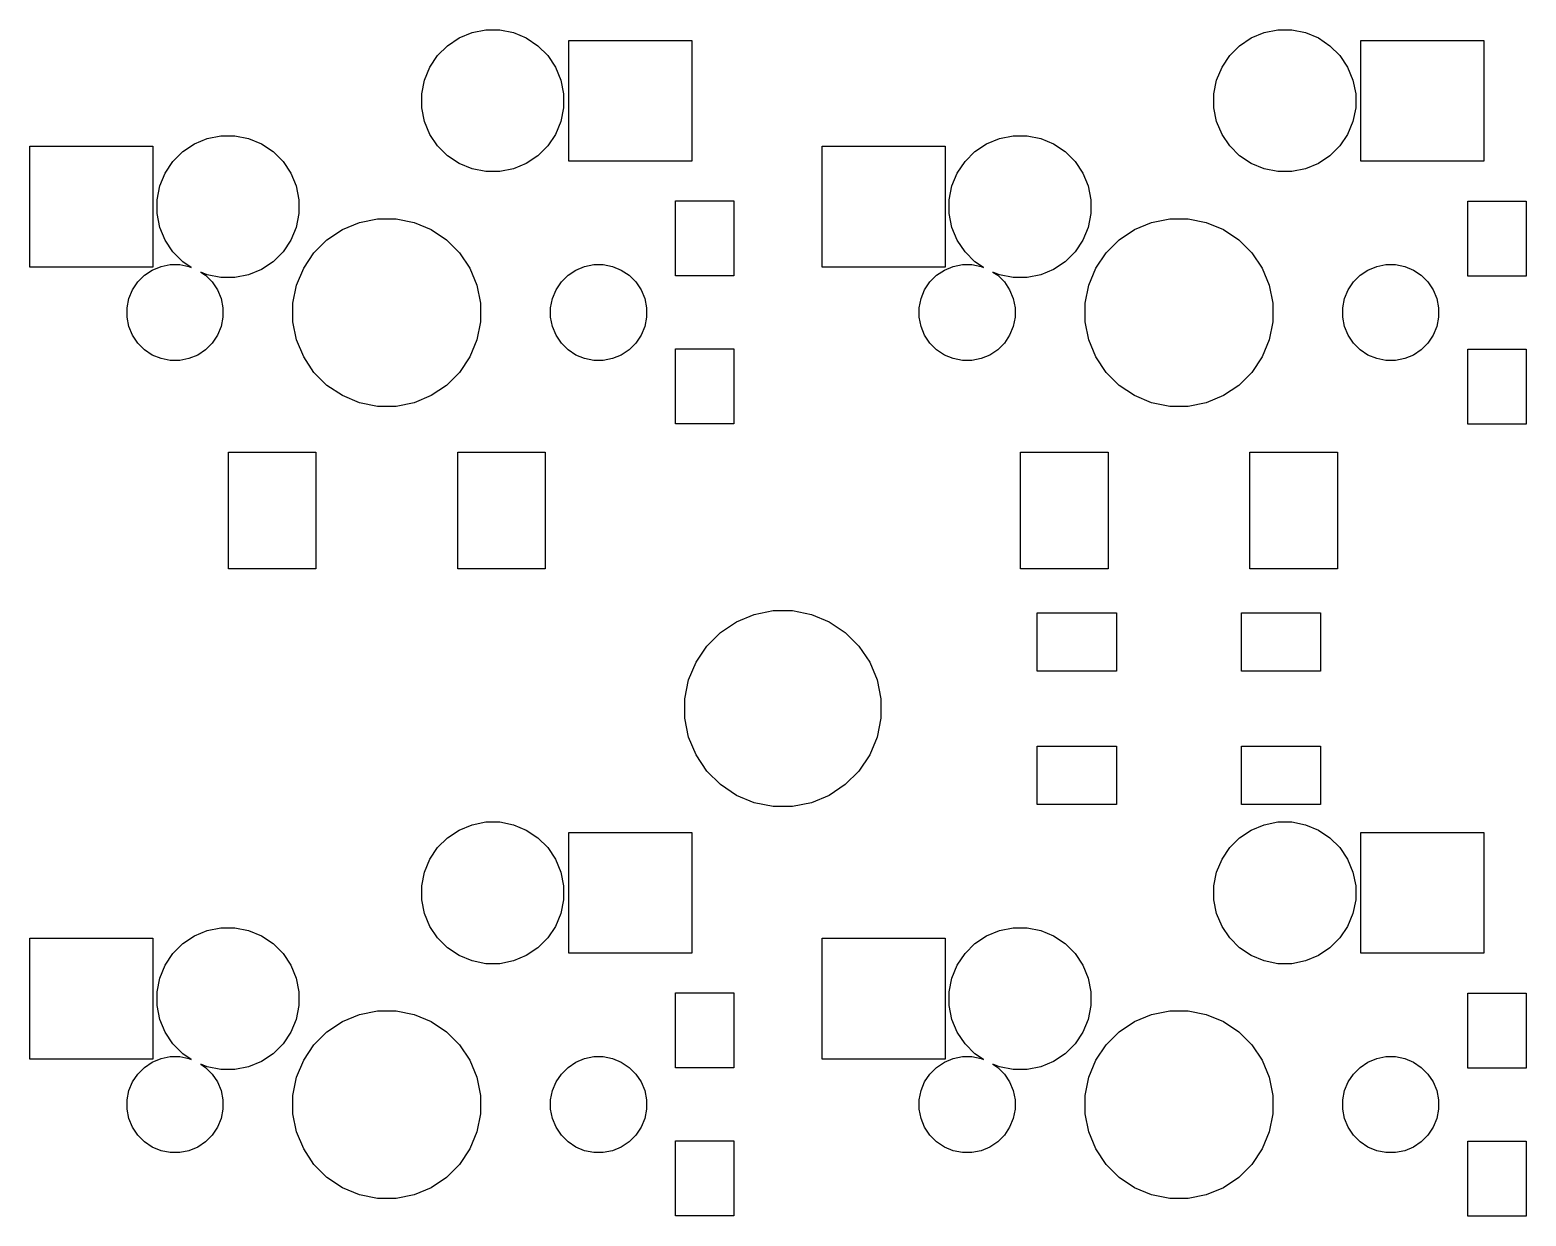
# Model space of a CAD drawing. Extents: x 0.5 to 11.2, y -4 to -0.8.
# Drawn here: x 0.455 to 1.867, y -2.262 to -1.142 of the extents above; entities that cross this region are included whole.
import ezdxf

# ---------------------------------------------------------------- set-up
doc = ezdxf.new("R2010")
doc.units = 0
doc.header["$MEASUREMENT"] = 0
doc.layers.add('BLACK', color=7, linetype='CONTINUOUS')

msp = doc.modelspace()

# ---------------------------------------------------------------- linework, layer by layer
at = {"layer": 'BLACK', "linetype": 'CONTINUOUS'}
for p, q in [((0.859931, -1.14935), (0.872111, -1.1443)), ((0.872111, -1.1443), (0.885042, -1.14173)), ((0.885042, -1.14173), (0.898226, -1.14173)), ((0.898226, -1.14173), (0.911156, -1.1443)), ((0.911156, -1.1443), (0.923337, -1.14935)), ((1.60796, -1.14935), (1.62014, -1.1443)), ((1.62014, -1.1443), (1.63307, -1.14173)), ((1.63307, -1.14173), (1.64626, -1.14173)), ((1.64626, -1.14173), (1.65919, -1.1443)), ((1.65919, -1.1443), (1.67137, -1.14935)), ((0.839647, -1.166), (0.848969, -1.15667)), ((0.848969, -1.15667), (0.859931, -1.14935)), ((0.923337, -1.14935), (0.934299, -1.15667)), ((0.934299, -1.15667), (0.943621, -1.166)), ((0.963563, -1.26575), (0.963563, -1.15157)), ((0.963563, -1.15157), (1.0797, -1.15157)), ((1.0797, -1.15157), (1.0797, -1.26575)), ((1.58768, -1.166), (1.597, -1.15667)), ((1.597, -1.15667), (1.60796, -1.14935)), ((1.67137, -1.14935), (1.68233, -1.15667)), ((1.68233, -1.15667), (1.69165, -1.166)), ((1.71159, -1.26575), (1.71159, -1.15157)), ((1.71159, -1.15157), (1.82774, -1.15157)), ((1.82774, -1.15157), (1.82774, -1.26575)), ((0.832322, -1.17696), (0.839647, -1.166)), ((0.943621, -1.166), (0.950946, -1.17696)), ((1.58035, -1.17696), (1.58768, -1.166)), ((1.69165, -1.166), (1.69898, -1.17696)), ((0.827277, -1.18914), (0.832322, -1.17696)), ((0.950946, -1.17696), (0.955991, -1.18914)), ((1.57531, -1.18914), (1.58035, -1.17696)), ((1.69898, -1.17696), (1.70402, -1.18914)), ((0.824705, -1.20207), (0.827277, -1.18914)), ((0.955991, -1.18914), (0.958563, -1.20207)), ((1.57274, -1.20207), (1.57531, -1.18914)), ((1.70402, -1.18914), (1.70659, -1.20207)), ((0.824705, -1.21525), (0.824705, -1.20207)), ((0.958563, -1.20207), (0.958563, -1.21525)), ((1.57274, -1.21525), (1.57274, -1.20207)), ((1.70659, -1.20207), (1.70659, -1.21525)), ((0.827277, -1.22818), (0.824705, -1.21525)), ((0.832322, -1.24036), (0.827277, -1.22818)), ((0.955991, -1.22818), (0.950946, -1.24036)), ((0.958563, -1.21525), (0.955991, -1.22818)), ((1.57531, -1.22818), (1.57274, -1.21525)), ((1.58035, -1.24036), (1.57531, -1.22818)), ((1.70402, -1.22818), (1.69898, -1.24036)), ((1.70659, -1.21525), (1.70402, -1.22818)), ((0.622111, -1.2443), (0.635042, -1.24173)), ((0.635042, -1.24173), (0.648226, -1.24173)), ((0.648226, -1.24173), (0.661156, -1.2443)), ((0.839647, -1.25133), (0.832322, -1.24036)), ((0.950946, -1.24036), (0.943621, -1.25133)), ((1.37014, -1.2443), (1.38307, -1.24173)), ((1.38307, -1.24173), (1.39626, -1.24173)), ((1.39626, -1.24173), (1.40919, -1.2443)), ((1.58768, -1.25133), (1.58035, -1.24036)), ((1.69898, -1.24036), (1.69165, -1.25133)), ((0.454626, -1.36575), (0.454626, -1.25157)), ((0.454626, -1.25157), (0.570768, -1.25157)), ((0.570768, -1.25157), (0.570768, -1.36575)), ((0.589647, -1.266), (0.598969, -1.25667)), ((0.598969, -1.25667), (0.609931, -1.24935)), ((0.609931, -1.24935), (0.622111, -1.2443)), ((0.661156, -1.2443), (0.673337, -1.24935)), ((0.673337, -1.24935), (0.684299, -1.25667)), ((0.684299, -1.25667), (0.693621, -1.266)), ((0.848969, -1.26065), (0.839647, -1.25133)), ((0.943621, -1.25133), (0.934299, -1.26065)), ((1.20266, -1.36575), (1.20266, -1.25157)), ((1.20266, -1.25157), (1.3188, -1.25157)), ((1.3188, -1.25157), (1.3188, -1.36575)), ((1.33768, -1.266), (1.347, -1.25667)), ((1.347, -1.25667), (1.35796, -1.24935)), ((1.35796, -1.24935), (1.37014, -1.2443)), ((1.40919, -1.2443), (1.42137, -1.24935)), ((1.42137, -1.24935), (1.43233, -1.25667)), ((1.43233, -1.25667), (1.44165, -1.266)), ((1.597, -1.26065), (1.58768, -1.25133)), ((1.69165, -1.25133), (1.68233, -1.26065)), ((0.582322, -1.27696), (0.589647, -1.266)), ((0.693621, -1.266), (0.700946, -1.27696)), ((0.859931, -1.26797), (0.848969, -1.26065)), ((0.872111, -1.27302), (0.859931, -1.26797)), ((0.923337, -1.26797), (0.911156, -1.27302)), ((0.934299, -1.26065), (0.923337, -1.26797)), ((1.0797, -1.26575), (0.963563, -1.26575)), ((1.33035, -1.27696), (1.33768, -1.266)), ((1.44165, -1.266), (1.44898, -1.27696)), ((1.60796, -1.26797), (1.597, -1.26065)), ((1.62014, -1.27302), (1.60796, -1.26797)), ((1.67137, -1.26797), (1.65919, -1.27302)), ((1.68233, -1.26065), (1.67137, -1.26797)), ((1.82774, -1.26575), (1.71159, -1.26575)), ((0.577277, -1.28914), (0.582322, -1.27696)), ((0.700946, -1.27696), (0.705991, -1.28914)), ((0.885042, -1.27559), (0.872111, -1.27302)), ((0.898226, -1.27559), (0.885042, -1.27559)), ((0.911156, -1.27302), (0.898226, -1.27559)), ((1.32531, -1.28914), (1.33035, -1.27696)), ((1.44898, -1.27696), (1.45402, -1.28914)), ((1.63307, -1.27559), (1.62014, -1.27302)), ((1.64626, -1.27559), (1.63307, -1.27559)), ((1.65919, -1.27302), (1.64626, -1.27559)), ((0.574705, -1.30207), (0.577277, -1.28914)), ((0.705991, -1.28914), (0.708563, -1.30207)), ((1.32274, -1.30207), (1.32531, -1.28914)), ((1.45402, -1.28914), (1.45659, -1.30207)), ((0.574705, -1.31525), (0.574705, -1.30207)), ((0.708563, -1.30207), (0.708563, -1.31525)), ((1.06435, -1.37409), (1.06435, -1.30322)), ((1.06435, -1.30322), (1.11947, -1.30322)), ((1.11947, -1.30322), (1.11947, -1.37409)), ((1.32274, -1.31525), (1.32274, -1.30207)), ((1.45659, -1.30207), (1.45659, -1.31525)), ((1.81238, -1.37421), (1.81238, -1.30335)), ((1.81238, -1.30335), (1.8675, -1.30335)), ((1.8675, -1.30335), (1.8675, -1.37421)), ((0.577277, -1.32818), (0.574705, -1.31525)), ((0.708563, -1.31525), (0.705991, -1.32818)), ((0.749674, -1.33016), (0.765795, -1.32348)), ((0.765795, -1.32348), (0.782909, -1.32008)), ((0.782909, -1.32008), (0.800359, -1.32008)), ((0.800359, -1.32008), (0.817472, -1.32348)), ((0.817472, -1.32348), (0.833594, -1.33016)), ((1.32531, -1.32818), (1.32274, -1.31525)), ((1.45659, -1.31525), (1.45402, -1.32818)), ((1.49771, -1.33016), (1.51383, -1.32348)), ((1.51383, -1.32348), (1.53094, -1.32008)), ((1.53094, -1.32008), (1.54839, -1.32008)), ((1.54839, -1.32008), (1.5655, -1.32348)), ((1.5655, -1.32348), (1.58163, -1.33016)), ((0.582322, -1.34036), (0.577277, -1.32818)), ((0.589647, -1.35133), (0.582322, -1.34036)), ((0.700946, -1.34036), (0.693621, -1.35133)), ((0.705991, -1.32818), (0.700946, -1.34036)), ((0.722827, -1.35219), (0.735166, -1.33985)), ((0.735166, -1.33985), (0.749674, -1.33016)), ((0.833594, -1.33016), (0.848102, -1.33985)), ((0.848102, -1.33985), (0.860441, -1.35219)), ((1.33035, -1.34036), (1.32531, -1.32818)), ((1.33768, -1.35133), (1.33035, -1.34036)), ((1.44898, -1.34036), (1.44165, -1.35133)), ((1.45402, -1.32818), (1.44898, -1.34036)), ((1.47086, -1.35219), (1.4832, -1.33985)), ((1.4832, -1.33985), (1.49771, -1.33016)), ((1.58163, -1.33016), (1.59613, -1.33985)), ((1.59613, -1.33985), (1.60847, -1.35219)), ((0.598969, -1.36065), (0.589647, -1.35133)), ((0.693621, -1.35133), (0.684299, -1.36065)), ((0.713133, -1.3667), (0.722827, -1.35219)), ((0.860441, -1.35219), (0.870135, -1.3667)), ((1.347, -1.36065), (1.33768, -1.35133)), ((1.44165, -1.35133), (1.43233, -1.36065)), ((1.46116, -1.3667), (1.47086, -1.35219)), ((1.60847, -1.35219), (1.61817, -1.3667)), ((0.570768, -1.36575), (0.454626, -1.36575)), ((0.562772, -1.37349), (0.570188, -1.36854)), ((0.570188, -1.36854), (0.578427, -1.36513)), ((0.578427, -1.36513), (0.587175, -1.36339)), ((0.587175, -1.36339), (0.596093, -1.36339)), ((0.596093, -1.36339), (0.60484, -1.36513)), ((0.607022, -1.36603), (0.598969, -1.36065)), ((0.60484, -1.36513), (0.607022, -1.36603)), ((0.622111, -1.37302), (0.615989, -1.37048)), ((0.615989, -1.37048), (0.620495, -1.37349)), ((0.673337, -1.36797), (0.661156, -1.37302)), ((0.684299, -1.36065), (0.673337, -1.36797)), ((0.706455, -1.38282), (0.713133, -1.3667)), ((0.870135, -1.3667), (0.876812, -1.38282)), ((0.962772, -1.37349), (0.970188, -1.36854)), ((0.970188, -1.36854), (0.978427, -1.36513)), ((0.978427, -1.36513), (0.987175, -1.36339)), ((0.987175, -1.36339), (0.996093, -1.36339)), ((0.996093, -1.36339), (1.00484, -1.36513)), ((1.00484, -1.36513), (1.01308, -1.36854)), ((1.01308, -1.36854), (1.0205, -1.37349)), ((1.3188, -1.36575), (1.20266, -1.36575)), ((1.3108, -1.37349), (1.31822, -1.36854)), ((1.31822, -1.36854), (1.32646, -1.36513)), ((1.32646, -1.36513), (1.33521, -1.36339)), ((1.33521, -1.36339), (1.34412, -1.36339)), ((1.34412, -1.36339), (1.35287, -1.36513)), ((1.35505, -1.36603), (1.347, -1.36065)), ((1.35287, -1.36513), (1.35505, -1.36603)), ((1.37014, -1.37302), (1.36402, -1.37048)), ((1.36402, -1.37048), (1.36853, -1.37349)), ((1.42137, -1.36797), (1.40919, -1.37302)), ((1.43233, -1.36065), (1.42137, -1.36797)), ((1.45449, -1.38282), (1.46116, -1.3667)), ((1.61817, -1.3667), (1.62484, -1.38282)), ((1.7108, -1.37349), (1.71822, -1.36854)), ((1.71822, -1.36854), (1.72646, -1.36513)), ((1.72646, -1.36513), (1.73521, -1.36339)), ((1.73521, -1.36339), (1.74412, -1.36339)), ((1.74412, -1.36339), (1.75287, -1.36513)), ((1.75287, -1.36513), (1.76111, -1.36854)), ((1.76111, -1.36854), (1.76853, -1.37349)), ((0.551511, -1.38722), (0.556466, -1.3798)), ((0.556466, -1.3798), (0.562772, -1.37349)), ((0.620495, -1.37349), (0.626802, -1.3798)), ((0.635042, -1.37559), (0.622111, -1.37302)), ((0.626802, -1.3798), (0.631757, -1.38722)), ((0.648226, -1.37559), (0.635042, -1.37559)), ((0.661156, -1.37302), (0.648226, -1.37559)), ((0.703051, -1.39994), (0.706455, -1.38282)), ((0.876812, -1.38282), (0.880217, -1.39994)), ((0.951511, -1.38722), (0.956466, -1.3798)), ((0.956466, -1.3798), (0.962772, -1.37349)), ((1.0205, -1.37349), (1.0268, -1.3798)), ((1.0268, -1.3798), (1.03176, -1.38722)), ((1.11947, -1.37409), (1.06435, -1.37409)), ((1.29954, -1.38722), (1.3045, -1.3798)), ((1.3045, -1.3798), (1.3108, -1.37349)), ((1.36853, -1.37349), (1.37483, -1.3798)), ((1.38307, -1.37559), (1.37014, -1.37302)), ((1.37483, -1.3798), (1.37979, -1.38722)), ((1.39626, -1.37559), (1.38307, -1.37559)), ((1.40919, -1.37302), (1.39626, -1.37559)), ((1.45108, -1.39994), (1.45449, -1.38282)), ((1.62484, -1.38282), (1.62825, -1.39994)), ((1.69954, -1.38722), (1.7045, -1.3798)), ((1.7045, -1.3798), (1.7108, -1.37349)), ((1.76853, -1.37349), (1.77483, -1.3798)), ((1.77483, -1.3798), (1.77979, -1.38722)), ((1.8675, -1.37421), (1.81238, -1.37421)), ((0.546358, -1.4042), (0.548098, -1.39545)), ((0.548098, -1.39545), (0.551511, -1.38722)), ((0.631757, -1.38722), (0.63517, -1.39545)), ((0.63517, -1.39545), (0.636909, -1.4042)), ((0.946358, -1.4042), (0.948098, -1.39545)), ((0.948098, -1.39545), (0.951511, -1.38722)), ((1.03176, -1.38722), (1.03517, -1.39545)), ((1.03517, -1.39545), (1.03691, -1.4042)), ((1.29439, -1.4042), (1.29613, -1.39545)), ((1.29613, -1.39545), (1.29954, -1.38722)), ((1.37979, -1.38722), (1.3832, -1.39545)), ((1.3832, -1.39545), (1.38494, -1.4042)), ((1.69439, -1.4042), (1.69613, -1.39545)), ((1.69613, -1.39545), (1.69954, -1.38722)), ((1.77979, -1.38722), (1.7832, -1.39545)), ((1.7832, -1.39545), (1.78494, -1.4042)), ((0.546358, -1.41312), (0.546358, -1.4042)), ((0.636909, -1.4042), (0.636909, -1.41312)), ((0.703051, -1.41739), (0.703051, -1.39994)), ((0.880217, -1.39994), (0.880217, -1.41739)), ((0.946358, -1.41312), (0.946358, -1.4042)), ((1.03691, -1.4042), (1.03691, -1.41312)), ((1.29439, -1.41312), (1.29439, -1.4042)), ((1.38494, -1.4042), (1.38494, -1.41312)), ((1.45108, -1.41739), (1.45108, -1.39994)), ((1.62825, -1.39994), (1.62825, -1.41739)), ((1.69439, -1.41312), (1.69439, -1.4042)), ((1.78494, -1.4042), (1.78494, -1.41312)), ((0.548098, -1.42187), (0.546358, -1.41312)), ((0.551511, -1.43011), (0.548098, -1.42187)), ((0.63517, -1.42187), (0.631757, -1.43011)), ((0.636909, -1.41312), (0.63517, -1.42187)), ((0.706455, -1.4345), (0.703051, -1.41739)), ((0.880217, -1.41739), (0.876812, -1.4345)), ((0.948098, -1.42187), (0.946358, -1.41312)), ((0.951511, -1.43011), (0.948098, -1.42187)), ((1.03517, -1.42187), (1.03176, -1.43011)), ((1.03691, -1.41312), (1.03517, -1.42187)), ((1.29613, -1.42187), (1.29439, -1.41312)), ((1.29954, -1.43011), (1.29613, -1.42187)), ((1.3832, -1.42187), (1.37979, -1.43011)), ((1.38494, -1.41312), (1.3832, -1.42187)), ((1.45449, -1.4345), (1.45108, -1.41739)), ((1.62825, -1.41739), (1.62484, -1.4345)), ((1.69613, -1.42187), (1.69439, -1.41312)), ((1.69954, -1.43011), (1.69613, -1.42187)), ((1.7832, -1.42187), (1.77979, -1.43011)), ((1.78494, -1.41312), (1.7832, -1.42187)), ((0.556466, -1.43752), (0.551511, -1.43011)), ((0.562772, -1.44383), (0.556466, -1.43752)), ((0.626802, -1.43752), (0.620495, -1.44383)), ((0.631757, -1.43011), (0.626802, -1.43752)), ((0.713133, -1.45062), (0.706455, -1.4345)), ((0.876812, -1.4345), (0.870135, -1.45062)), ((0.956466, -1.43752), (0.951511, -1.43011)), ((0.962772, -1.44383), (0.956466, -1.43752)), ((1.0268, -1.43752), (1.0205, -1.44383)), ((1.03176, -1.43011), (1.0268, -1.43752)), ((1.3045, -1.43752), (1.29954, -1.43011)), ((1.3108, -1.44383), (1.3045, -1.43752)), ((1.37483, -1.43752), (1.36853, -1.44383)), ((1.37979, -1.43011), (1.37483, -1.43752)), ((1.46116, -1.45062), (1.45449, -1.4345)), ((1.62484, -1.4345), (1.61817, -1.45062)), ((1.7045, -1.43752), (1.69954, -1.43011)), ((1.7108, -1.44383), (1.7045, -1.43752)), ((1.77483, -1.43752), (1.76853, -1.44383)), ((1.77979, -1.43011), (1.77483, -1.43752)), ((0.570188, -1.44878), (0.562772, -1.44383)), ((0.578427, -1.4522), (0.570188, -1.44878)), ((0.587175, -1.45394), (0.578427, -1.4522)), ((0.596093, -1.45394), (0.587175, -1.45394)), ((0.60484, -1.4522), (0.596093, -1.45394)), ((0.61308, -1.44878), (0.60484, -1.4522)), ((0.620495, -1.44383), (0.61308, -1.44878)), ((0.722827, -1.46513), (0.713133, -1.45062)), ((0.870135, -1.45062), (0.860441, -1.46513)), ((0.970188, -1.44878), (0.962772, -1.44383)), ((0.978427, -1.4522), (0.970188, -1.44878)), ((0.987175, -1.45394), (0.978427, -1.4522)), ((0.996093, -1.45394), (0.987175, -1.45394)), ((1.00484, -1.4522), (0.996093, -1.45394)), ((1.01308, -1.44878), (1.00484, -1.4522)), ((1.0205, -1.44383), (1.01308, -1.44878)), ((1.06435, -1.51385), (1.06435, -1.44299)), ((1.06435, -1.44299), (1.11947, -1.44299)), ((1.11947, -1.44299), (1.11947, -1.51385)), ((1.31822, -1.44878), (1.3108, -1.44383)), ((1.32646, -1.4522), (1.31822, -1.44878)), ((1.33521, -1.45394), (1.32646, -1.4522)), ((1.34412, -1.45394), (1.33521, -1.45394)), ((1.35287, -1.4522), (1.34412, -1.45394)), ((1.36111, -1.44878), (1.35287, -1.4522)), ((1.36853, -1.44383), (1.36111, -1.44878)), ((1.47086, -1.46513), (1.46116, -1.45062)), ((1.61817, -1.45062), (1.60847, -1.46513)), ((1.71822, -1.44878), (1.7108, -1.44383)), ((1.72646, -1.4522), (1.71822, -1.44878)), ((1.73521, -1.45394), (1.72646, -1.4522)), ((1.74412, -1.45394), (1.73521, -1.45394)), ((1.75287, -1.4522), (1.74412, -1.45394)), ((1.76111, -1.44878), (1.75287, -1.4522)), ((1.76853, -1.44383), (1.76111, -1.44878)), ((1.81238, -1.51398), (1.81238, -1.44311)), ((1.81238, -1.44311), (1.8675, -1.44311)), ((1.8675, -1.44311), (1.8675, -1.51398)), ((0.735166, -1.47747), (0.722827, -1.46513)), ((0.860441, -1.46513), (0.848102, -1.47747)), ((1.4832, -1.47747), (1.47086, -1.46513)), ((1.60847, -1.46513), (1.59613, -1.47747)), ((0.749674, -1.48716), (0.735166, -1.47747)), ((0.848102, -1.47747), (0.833594, -1.48716)), ((1.49771, -1.48716), (1.4832, -1.47747)), ((1.59613, -1.47747), (1.58163, -1.48716)), ((0.765795, -1.49384), (0.749674, -1.48716)), ((0.782909, -1.49724), (0.765795, -1.49384)), ((0.800359, -1.49724), (0.782909, -1.49724)), ((0.817472, -1.49384), (0.800359, -1.49724)), ((0.833594, -1.48716), (0.817472, -1.49384)), ((1.51383, -1.49384), (1.49771, -1.48716)), ((1.53094, -1.49724), (1.51383, -1.49384)), ((1.54839, -1.49724), (1.53094, -1.49724)), ((1.5655, -1.49384), (1.54839, -1.49724)), ((1.58163, -1.48716), (1.5655, -1.49384)), ((1.11947, -1.51385), (1.06435, -1.51385)), ((1.8675, -1.51398), (1.81238, -1.51398)), ((0.642028, -1.65079), (0.642028, -1.54055)), ((0.642028, -1.54055), (0.724705, -1.54055)), ((0.724705, -1.54055), (0.724705, -1.65079)), ((0.858563, -1.65079), (0.858563, -1.54055)), ((0.858563, -1.54055), (0.94124, -1.54055)), ((0.94124, -1.54055), (0.94124, -1.65079)), ((1.39006, -1.65079), (1.39006, -1.54055)), ((1.39006, -1.54055), (1.47274, -1.54055)), ((1.47274, -1.54055), (1.47274, -1.65079)), ((1.60659, -1.65079), (1.60659, -1.54055)), ((1.60659, -1.54055), (1.68927, -1.54055)), ((1.68927, -1.54055), (1.68927, -1.65079)), ((0.724705, -1.65079), (0.642028, -1.65079)), ((0.94124, -1.65079), (0.858563, -1.65079)), ((1.47274, -1.65079), (1.39006, -1.65079)), ((1.68927, -1.65079), (1.60659, -1.65079)), ((1.12183, -1.70069), (1.13866, -1.69371)), ((1.13866, -1.69371), (1.15654, -1.69016)), ((1.15654, -1.69016), (1.17476, -1.69016)), ((1.17476, -1.69016), (1.19264, -1.69371)), ((1.19264, -1.69371), (1.20947, -1.70069)), ((1.40581, -1.74724), (1.40581, -1.69213)), ((1.40581, -1.69213), (1.48061, -1.69213)), ((1.48061, -1.69213), (1.48061, -1.74724)), ((1.59872, -1.74724), (1.59872, -1.69213)), ((1.59872, -1.69213), (1.67352, -1.69213)), ((1.67352, -1.69213), (1.67352, -1.74724)), ((1.10667, -1.71081), (1.12183, -1.70069)), ((1.20947, -1.70069), (1.22463, -1.71081)), ((1.08366, -1.73885), (1.09378, -1.7237)), ((1.09378, -1.7237), (1.10667, -1.71081)), ((1.22463, -1.71081), (1.23751, -1.7237)), ((1.23751, -1.7237), (1.24764, -1.73885)), ((1.07669, -1.75569), (1.08366, -1.73885)), ((1.24764, -1.73885), (1.25461, -1.75569)), ((1.48061, -1.74724), (1.40581, -1.74724)), ((1.67352, -1.74724), (1.59872, -1.74724)), ((1.07313, -1.77356), (1.07669, -1.75569)), ((1.25461, -1.75569), (1.25817, -1.77356)), ((1.07313, -1.79179), (1.07313, -1.77356)), ((1.25817, -1.77356), (1.25817, -1.79179)), ((1.07669, -1.80966), (1.07313, -1.79179)), ((1.25817, -1.79179), (1.25461, -1.80966)), ((1.08366, -1.8265), (1.07669, -1.80966)), ((1.25461, -1.80966), (1.24764, -1.8265)), ((1.40581, -1.87323), (1.40581, -1.81811)), ((1.40581, -1.81811), (1.48061, -1.81811)), ((1.48061, -1.81811), (1.48061, -1.87323)), ((1.59872, -1.87323), (1.59872, -1.81811)), ((1.59872, -1.81811), (1.67352, -1.81811)), ((1.67352, -1.81811), (1.67352, -1.87323)), ((1.09378, -1.84166), (1.08366, -1.8265)), ((1.24764, -1.8265), (1.23751, -1.84166)), ((1.10667, -1.85454), (1.09378, -1.84166)), ((1.23751, -1.84166), (1.22463, -1.85454)), ((1.12183, -1.86467), (1.10667, -1.85454)), ((1.13866, -1.87164), (1.12183, -1.86467)), ((1.20947, -1.86467), (1.19264, -1.87164)), ((1.22463, -1.85454), (1.20947, -1.86467)), ((1.15654, -1.8752), (1.13866, -1.87164)), ((1.17476, -1.8752), (1.15654, -1.8752)), ((1.19264, -1.87164), (1.17476, -1.8752)), ((1.48061, -1.87323), (1.40581, -1.87323)), ((1.67352, -1.87323), (1.59872, -1.87323)), ((0.859931, -1.89738), (0.872111, -1.89234)), ((0.872111, -1.89234), (0.885042, -1.88976)), ((0.885042, -1.88976), (0.898226, -1.88976)), ((0.898226, -1.88976), (0.911156, -1.89234)), ((0.911156, -1.89234), (0.923337, -1.89738)), ((1.60796, -1.89738), (1.62014, -1.89234)), ((1.62014, -1.89234), (1.63307, -1.88976)), ((1.63307, -1.88976), (1.64626, -1.88976)), ((1.64626, -1.88976), (1.65919, -1.89234)), ((1.65919, -1.89234), (1.67137, -1.89738)), ((0.839647, -1.91403), (0.848969, -1.90471)), ((0.848969, -1.90471), (0.859931, -1.89738)), ((0.923337, -1.89738), (0.934299, -1.90471)), ((0.934299, -1.90471), (0.943621, -1.91403)), ((0.963563, -2.01378), (0.963563, -1.89961)), ((0.963563, -1.89961), (1.0797, -1.89961)), ((1.0797, -1.89961), (1.0797, -2.01378)), ((1.58768, -1.91403), (1.597, -1.90471)), ((1.597, -1.90471), (1.60796, -1.89738)), ((1.67137, -1.89738), (1.68233, -1.90471)), ((1.68233, -1.90471), (1.69165, -1.91403)), ((1.71159, -2.01378), (1.71159, -1.89961)), ((1.71159, -1.89961), (1.82774, -1.89961)), ((1.82774, -1.89961), (1.82774, -2.01378)), ((0.832322, -1.92499), (0.839647, -1.91403)), ((0.943621, -1.91403), (0.950946, -1.92499)), ((1.58035, -1.92499), (1.58768, -1.91403)), ((1.69165, -1.91403), (1.69898, -1.92499)), ((0.827277, -1.93717), (0.832322, -1.92499)), ((0.950946, -1.92499), (0.955991, -1.93717)), ((1.57531, -1.93717), (1.58035, -1.92499)), ((1.69898, -1.92499), (1.70402, -1.93717)), ((0.824705, -1.9501), (0.827277, -1.93717)), ((0.955991, -1.93717), (0.958563, -1.9501)), ((1.57274, -1.9501), (1.57531, -1.93717)), ((1.70402, -1.93717), (1.70659, -1.9501)), ((0.824705, -1.96328), (0.824705, -1.9501)), ((0.827277, -1.97622), (0.824705, -1.96328)), ((0.958563, -1.96328), (0.955991, -1.97622)), ((0.958563, -1.9501), (0.958563, -1.96328)), ((1.57274, -1.96328), (1.57274, -1.9501)), ((1.57531, -1.97622), (1.57274, -1.96328)), ((1.70659, -1.96328), (1.70402, -1.97622)), ((1.70659, -1.9501), (1.70659, -1.96328)), ((0.832322, -1.9884), (0.827277, -1.97622)), ((0.955991, -1.97622), (0.950946, -1.9884)), ((1.58035, -1.9884), (1.57531, -1.97622)), ((1.70402, -1.97622), (1.69898, -1.9884)), ((0.622111, -1.99234), (0.635042, -1.98976)), ((0.635042, -1.98976), (0.648226, -1.98976)), ((0.648226, -1.98976), (0.661156, -1.99234)), ((0.839647, -1.99936), (0.832322, -1.9884)), ((0.950946, -1.9884), (0.943621, -1.99936)), ((1.37014, -1.99234), (1.38307, -1.98976)), ((1.38307, -1.98976), (1.39626, -1.98976)), ((1.39626, -1.98976), (1.40919, -1.99234)), ((1.58768, -1.99936), (1.58035, -1.9884)), ((1.69898, -1.9884), (1.69165, -1.99936)), ((0.454626, -2.11378), (0.454626, -1.99961)), ((0.454626, -1.99961), (0.570768, -1.99961)), ((0.570768, -1.99961), (0.570768, -2.11378)), ((0.589647, -2.01403), (0.598969, -2.00471)), ((0.598969, -2.00471), (0.609931, -1.99738)), ((0.609931, -1.99738), (0.622111, -1.99234)), ((0.661156, -1.99234), (0.673337, -1.99738)), ((0.673337, -1.99738), (0.684299, -2.00471)), ((0.684299, -2.00471), (0.693621, -2.01403)), ((0.848969, -2.00868), (0.839647, -1.99936)), ((0.943621, -1.99936), (0.934299, -2.00868)), ((1.20266, -2.11378), (1.20266, -1.99961)), ((1.20266, -1.99961), (1.3188, -1.99961)), ((1.3188, -1.99961), (1.3188, -2.11378)), ((1.33768, -2.01403), (1.347, -2.00471)), ((1.347, -2.00471), (1.35796, -1.99738)), ((1.35796, -1.99738), (1.37014, -1.99234)), ((1.40919, -1.99234), (1.42137, -1.99738)), ((1.42137, -1.99738), (1.43233, -2.00471)), ((1.43233, -2.00471), (1.44165, -2.01403)), ((1.597, -2.00868), (1.58768, -1.99936)), ((1.69165, -1.99936), (1.68233, -2.00868)), ((0.582322, -2.02499), (0.589647, -2.01403)), ((0.693621, -2.01403), (0.700946, -2.02499)), ((0.859931, -2.016), (0.848969, -2.00868)), ((0.872111, -2.02105), (0.859931, -2.016)), ((0.923337, -2.016), (0.911156, -2.02105)), ((0.934299, -2.00868), (0.923337, -2.016)), ((1.0797, -2.01378), (0.963563, -2.01378)), ((1.33035, -2.02499), (1.33768, -2.01403)), ((1.44165, -2.01403), (1.44898, -2.02499)), ((1.60796, -2.016), (1.597, -2.00868)), ((1.62014, -2.02105), (1.60796, -2.016)), ((1.67137, -2.016), (1.65919, -2.02105)), ((1.68233, -2.00868), (1.67137, -2.016)), ((1.82774, -2.01378), (1.71159, -2.01378)), ((0.577277, -2.03717), (0.582322, -2.02499)), ((0.700946, -2.02499), (0.705991, -2.03717)), ((0.885042, -2.02362), (0.872111, -2.02105)), ((0.898226, -2.02362), (0.885042, -2.02362)), ((0.911156, -2.02105), (0.898226, -2.02362)), ((1.32531, -2.03717), (1.33035, -2.02499)), ((1.44898, -2.02499), (1.45402, -2.03717)), ((1.63307, -2.02362), (1.62014, -2.02105)), ((1.64626, -2.02362), (1.63307, -2.02362)), ((1.65919, -2.02105), (1.64626, -2.02362)), ((0.574705, -2.0501), (0.577277, -2.03717)), ((0.705991, -2.03717), (0.708563, -2.0501)), ((1.32274, -2.0501), (1.32531, -2.03717)), ((1.45402, -2.03717), (1.45659, -2.0501)), ((0.574705, -2.06328), (0.574705, -2.0501)), ((0.708563, -2.0501), (0.708563, -2.06328)), ((1.06435, -2.12212), (1.06435, -2.05125)), ((1.06435, -2.05125), (1.11947, -2.05125)), ((1.11947, -2.05125), (1.11947, -2.12212)), ((1.32274, -2.06328), (1.32274, -2.0501)), ((1.45659, -2.0501), (1.45659, -2.06328)), ((1.81238, -2.12224), (1.81238, -2.05138)), ((1.81238, -2.05138), (1.8675, -2.05138)), ((1.8675, -2.05138), (1.8675, -2.12224)), ((0.577277, -2.07622), (0.574705, -2.06328)), ((0.582322, -2.0884), (0.577277, -2.07622)), ((0.705991, -2.07622), (0.700946, -2.0884)), ((0.708563, -2.06328), (0.705991, -2.07622)), ((0.749674, -2.07819), (0.765795, -2.07151)), ((0.765795, -2.07151), (0.782909, -2.06811)), ((0.782909, -2.06811), (0.800359, -2.06811)), ((0.800359, -2.06811), (0.817472, -2.07151)), ((0.817472, -2.07151), (0.833594, -2.07819)), ((1.32531, -2.07622), (1.32274, -2.06328)), ((1.33035, -2.0884), (1.32531, -2.07622)), ((1.45402, -2.07622), (1.44898, -2.0884)), ((1.45659, -2.06328), (1.45402, -2.07622)), ((1.49771, -2.07819), (1.51383, -2.07151)), ((1.51383, -2.07151), (1.53094, -2.06811)), ((1.53094, -2.06811), (1.54839, -2.06811)), ((1.54839, -2.06811), (1.5655, -2.07151)), ((1.5655, -2.07151), (1.58163, -2.07819)), ((0.589647, -2.09936), (0.582322, -2.0884)), ((0.700946, -2.0884), (0.693621, -2.09936)), ((0.722827, -2.10022), (0.735166, -2.08789)), ((0.735166, -2.08789), (0.749674, -2.07819)), ((0.833594, -2.07819), (0.848102, -2.08789)), ((0.848102, -2.08789), (0.860441, -2.10022)), ((1.33768, -2.09936), (1.33035, -2.0884)), ((1.44898, -2.0884), (1.44165, -2.09936)), ((1.47086, -2.10022), (1.4832, -2.08789)), ((1.4832, -2.08789), (1.49771, -2.07819)), ((1.58163, -2.07819), (1.59613, -2.08789)), ((1.59613, -2.08789), (1.60847, -2.10022)), ((0.598969, -2.10868), (0.589647, -2.09936)), ((0.693621, -2.09936), (0.684299, -2.10868)), ((0.713133, -2.11473), (0.722827, -2.10022)), ((0.860441, -2.10022), (0.870135, -2.11473)), ((1.347, -2.10868), (1.33768, -2.09936)), ((1.44165, -2.09936), (1.43233, -2.10868)), ((1.46116, -2.11473), (1.47086, -2.10022)), ((1.60847, -2.10022), (1.61817, -2.11473)), ((0.570768, -2.11378), (0.454626, -2.11378)), ((0.562772, -2.12153), (0.570188, -2.11657)), ((0.570188, -2.11657), (0.578427, -2.11316)), ((0.578427, -2.11316), (0.587175, -2.11142)), ((0.587175, -2.11142), (0.596093, -2.11142)), ((0.596093, -2.11142), (0.60484, -2.11316)), ((0.607022, -2.11406), (0.598969, -2.10868)), ((0.60484, -2.11316), (0.607022, -2.11406)), ((0.622111, -2.12105), (0.615989, -2.11851)), ((0.615989, -2.11851), (0.620495, -2.12153)), ((0.673337, -2.116), (0.661156, -2.12105)), ((0.684299, -2.10868), (0.673337, -2.116)), ((0.706455, -2.13085), (0.713133, -2.11473)), ((0.870135, -2.11473), (0.876812, -2.13085)), ((0.962772, -2.12153), (0.970188, -2.11657)), ((0.970188, -2.11657), (0.978427, -2.11316)), ((0.978427, -2.11316), (0.987175, -2.11142)), ((0.987175, -2.11142), (0.996093, -2.11142)), ((0.996093, -2.11142), (1.00484, -2.11316)), ((1.00484, -2.11316), (1.01308, -2.11657)), ((1.01308, -2.11657), (1.0205, -2.12153)), ((1.3188, -2.11378), (1.20266, -2.11378)), ((1.3108, -2.12153), (1.31822, -2.11657)), ((1.31822, -2.11657), (1.32646, -2.11316)), ((1.32646, -2.11316), (1.33521, -2.11142)), ((1.33521, -2.11142), (1.34412, -2.11142)), ((1.34412, -2.11142), (1.35287, -2.11316)), ((1.35505, -2.11406), (1.347, -2.10868)), ((1.35287, -2.11316), (1.35505, -2.11406)), ((1.37014, -2.12105), (1.36402, -2.11851)), ((1.36402, -2.11851), (1.36853, -2.12153)), ((1.42137, -2.116), (1.40919, -2.12105)), ((1.43233, -2.10868), (1.42137, -2.116)), ((1.45449, -2.13085), (1.46116, -2.11473)), ((1.61817, -2.11473), (1.62484, -2.13085)), ((1.7108, -2.12153), (1.71822, -2.11657)), ((1.71822, -2.11657), (1.72646, -2.11316)), ((1.72646, -2.11316), (1.73521, -2.11142)), ((1.73521, -2.11142), (1.74412, -2.11142)), ((1.74412, -2.11142), (1.75287, -2.11316)), ((1.75287, -2.11316), (1.76111, -2.11657)), ((1.76111, -2.11657), (1.76853, -2.12153)), ((0.551511, -2.13525), (0.556466, -2.12783)), ((0.556466, -2.12783), (0.562772, -2.12153)), ((0.620495, -2.12153), (0.626802, -2.12783)), ((0.635042, -2.12362), (0.622111, -2.12105)), ((0.626802, -2.12783), (0.631757, -2.13525)), ((0.648226, -2.12362), (0.635042, -2.12362)), ((0.661156, -2.12105), (0.648226, -2.12362)), ((0.703051, -2.14797), (0.706455, -2.13085)), ((0.876812, -2.13085), (0.880217, -2.14797)), ((0.951511, -2.13525), (0.956466, -2.12783)), ((0.956466, -2.12783), (0.962772, -2.12153)), ((1.0205, -2.12153), (1.0268, -2.12783)), ((1.0268, -2.12783), (1.03176, -2.13525)), ((1.11947, -2.12212), (1.06435, -2.12212)), ((1.29954, -2.13525), (1.3045, -2.12783)), ((1.3045, -2.12783), (1.3108, -2.12153)), ((1.36853, -2.12153), (1.37483, -2.12783)), ((1.38307, -2.12362), (1.37014, -2.12105)), ((1.37483, -2.12783), (1.37979, -2.13525)), ((1.39626, -2.12362), (1.38307, -2.12362)), ((1.40919, -2.12105), (1.39626, -2.12362)), ((1.45108, -2.14797), (1.45449, -2.13085)), ((1.62484, -2.13085), (1.62825, -2.14797)), ((1.69954, -2.13525), (1.7045, -2.12783)), ((1.7045, -2.12783), (1.7108, -2.12153)), ((1.76853, -2.12153), (1.77483, -2.12783)), ((1.77483, -2.12783), (1.77979, -2.13525)), ((1.8675, -2.12224), (1.81238, -2.12224)), ((0.546358, -2.15223), (0.548098, -2.14349)), ((0.548098, -2.14349), (0.551511, -2.13525)), ((0.631757, -2.13525), (0.63517, -2.14349)), ((0.63517, -2.14349), (0.636909, -2.15223)), ((0.946358, -2.15223), (0.948098, -2.14349)), ((0.948098, -2.14349), (0.951511, -2.13525)), ((1.03176, -2.13525), (1.03517, -2.14349)), ((1.03517, -2.14349), (1.03691, -2.15223)), ((1.29439, -2.15223), (1.29613, -2.14349)), ((1.29613, -2.14349), (1.29954, -2.13525)), ((1.37979, -2.13525), (1.3832, -2.14349)), ((1.3832, -2.14349), (1.38494, -2.15223)), ((1.69439, -2.15223), (1.69613, -2.14349)), ((1.69613, -2.14349), (1.69954, -2.13525)), ((1.77979, -2.13525), (1.7832, -2.14349)), ((1.7832, -2.14349), (1.78494, -2.15223)), ((0.546358, -2.16115), (0.546358, -2.15223)), ((0.548098, -2.1699), (0.546358, -2.16115)), ((0.636909, -2.16115), (0.63517, -2.1699)), ((0.636909, -2.15223), (0.636909, -2.16115)), ((0.703051, -2.16542), (0.703051, -2.14797)), ((0.880217, -2.14797), (0.880217, -2.16542)), ((0.946358, -2.16115), (0.946358, -2.15223)), ((0.948098, -2.1699), (0.946358, -2.16115)), ((1.03691, -2.16115), (1.03517, -2.1699)), ((1.03691, -2.15223), (1.03691, -2.16115)), ((1.29439, -2.16115), (1.29439, -2.15223)), ((1.29613, -2.1699), (1.29439, -2.16115)), ((1.38494, -2.16115), (1.3832, -2.1699)), ((1.38494, -2.15223), (1.38494, -2.16115)), ((1.45108, -2.16542), (1.45108, -2.14797)), ((1.62825, -2.14797), (1.62825, -2.16542)), ((1.69439, -2.16115), (1.69439, -2.15223)), ((1.69613, -2.1699), (1.69439, -2.16115)), ((1.78494, -2.16115), (1.7832, -2.1699)), ((1.78494, -2.15223), (1.78494, -2.16115)), ((0.551511, -2.17814), (0.548098, -2.1699)), ((0.63517, -2.1699), (0.631757, -2.17814)), ((0.706455, -2.18253), (0.703051, -2.16542)), ((0.880217, -2.16542), (0.876812, -2.18253)), ((0.951511, -2.17814), (0.948098, -2.1699)), ((1.03517, -2.1699), (1.03176, -2.17814)), ((1.29954, -2.17814), (1.29613, -2.1699)), ((1.3832, -2.1699), (1.37979, -2.17814)), ((1.45449, -2.18253), (1.45108, -2.16542)), ((1.62825, -2.16542), (1.62484, -2.18253)), ((1.69954, -2.17814), (1.69613, -2.1699)), ((1.7832, -2.1699), (1.77979, -2.17814)), ((0.556466, -2.18555), (0.551511, -2.17814)), ((0.562772, -2.19186), (0.556466, -2.18555)), ((0.626802, -2.18555), (0.620495, -2.19186)), ((0.631757, -2.17814), (0.626802, -2.18555)), ((0.713133, -2.19865), (0.706455, -2.18253)), ((0.876812, -2.18253), (0.870135, -2.19865)), ((0.956466, -2.18555), (0.951511, -2.17814)), ((0.962772, -2.19186), (0.956466, -2.18555)), ((1.0268, -2.18555), (1.0205, -2.19186)), ((1.03176, -2.17814), (1.0268, -2.18555)), ((1.3045, -2.18555), (1.29954, -2.17814)), ((1.3108, -2.19186), (1.3045, -2.18555)), ((1.37483, -2.18555), (1.36853, -2.19186)), ((1.37979, -2.17814), (1.37483, -2.18555)), ((1.46116, -2.19865), (1.45449, -2.18253)), ((1.62484, -2.18253), (1.61817, -2.19865)), ((1.7045, -2.18555), (1.69954, -2.17814)), ((1.7108, -2.19186), (1.7045, -2.18555)), ((1.77483, -2.18555), (1.76853, -2.19186)), ((1.77979, -2.17814), (1.77483, -2.18555)), ((0.570188, -2.19682), (0.562772, -2.19186)), ((0.578427, -2.20023), (0.570188, -2.19682)), ((0.587175, -2.20197), (0.578427, -2.20023)), ((0.596093, -2.20197), (0.587175, -2.20197)), ((0.60484, -2.20023), (0.596093, -2.20197)), ((0.61308, -2.19682), (0.60484, -2.20023)), ((0.620495, -2.19186), (0.61308, -2.19682)), ((0.722827, -2.21316), (0.713133, -2.19865)), ((0.870135, -2.19865), (0.860441, -2.21316)), ((0.970188, -2.19682), (0.962772, -2.19186)), ((0.978427, -2.20023), (0.970188, -2.19682)), ((0.987175, -2.20197), (0.978427, -2.20023)), ((0.996093, -2.20197), (0.987175, -2.20197)), ((1.00484, -2.20023), (0.996093, -2.20197)), ((1.01308, -2.19682), (1.00484, -2.20023)), ((1.0205, -2.19186), (1.01308, -2.19682)), ((1.06435, -2.26188), (1.06435, -2.19102)), ((1.06435, -2.19102), (1.11947, -2.19102)), ((1.11947, -2.19102), (1.11947, -2.26188)), ((1.31822, -2.19682), (1.3108, -2.19186)), ((1.32646, -2.20023), (1.31822, -2.19682)), ((1.33521, -2.20197), (1.32646, -2.20023)), ((1.34412, -2.20197), (1.33521, -2.20197)), ((1.35287, -2.20023), (1.34412, -2.20197)), ((1.36111, -2.19682), (1.35287, -2.20023)), ((1.36853, -2.19186), (1.36111, -2.19682)), ((1.47086, -2.21316), (1.46116, -2.19865)), ((1.61817, -2.19865), (1.60847, -2.21316)), ((1.71822, -2.19682), (1.7108, -2.19186)), ((1.72646, -2.20023), (1.71822, -2.19682)), ((1.73521, -2.20197), (1.72646, -2.20023)), ((1.74412, -2.20197), (1.73521, -2.20197)), ((1.75287, -2.20023), (1.74412, -2.20197)), ((1.76111, -2.19682), (1.75287, -2.20023)), ((1.76853, -2.19186), (1.76111, -2.19682)), ((1.81238, -2.26201), (1.81238, -2.19114)), ((1.81238, -2.19114), (1.8675, -2.19114)), ((1.8675, -2.19114), (1.8675, -2.26201)), ((0.735166, -2.2255), (0.722827, -2.21316)), ((0.860441, -2.21316), (0.848102, -2.2255)), ((1.4832, -2.2255), (1.47086, -2.21316)), ((1.60847, -2.21316), (1.59613, -2.2255)), ((0.749674, -2.23519), (0.735166, -2.2255)), ((0.848102, -2.2255), (0.833594, -2.23519)), ((1.49771, -2.23519), (1.4832, -2.2255)), ((1.59613, -2.2255), (1.58163, -2.23519)), ((0.765795, -2.24187), (0.749674, -2.23519)), ((0.782909, -2.24528), (0.765795, -2.24187)), ((0.800359, -2.24528), (0.782909, -2.24528)), ((0.817472, -2.24187), (0.800359, -2.24528)), ((0.833594, -2.23519), (0.817472, -2.24187)), ((1.51383, -2.24187), (1.49771, -2.23519)), ((1.53094, -2.24528), (1.51383, -2.24187)), ((1.54839, -2.24528), (1.53094, -2.24528)), ((1.5655, -2.24187), (1.54839, -2.24528)), ((1.58163, -2.23519), (1.5655, -2.24187)), ((1.11947, -2.26188), (1.06435, -2.26188)), ((1.8675, -2.26201), (1.81238, -2.26201))]:
    msp.add_line(p, q, dxfattribs=at)

doc.saveas('drawing.dxf')
